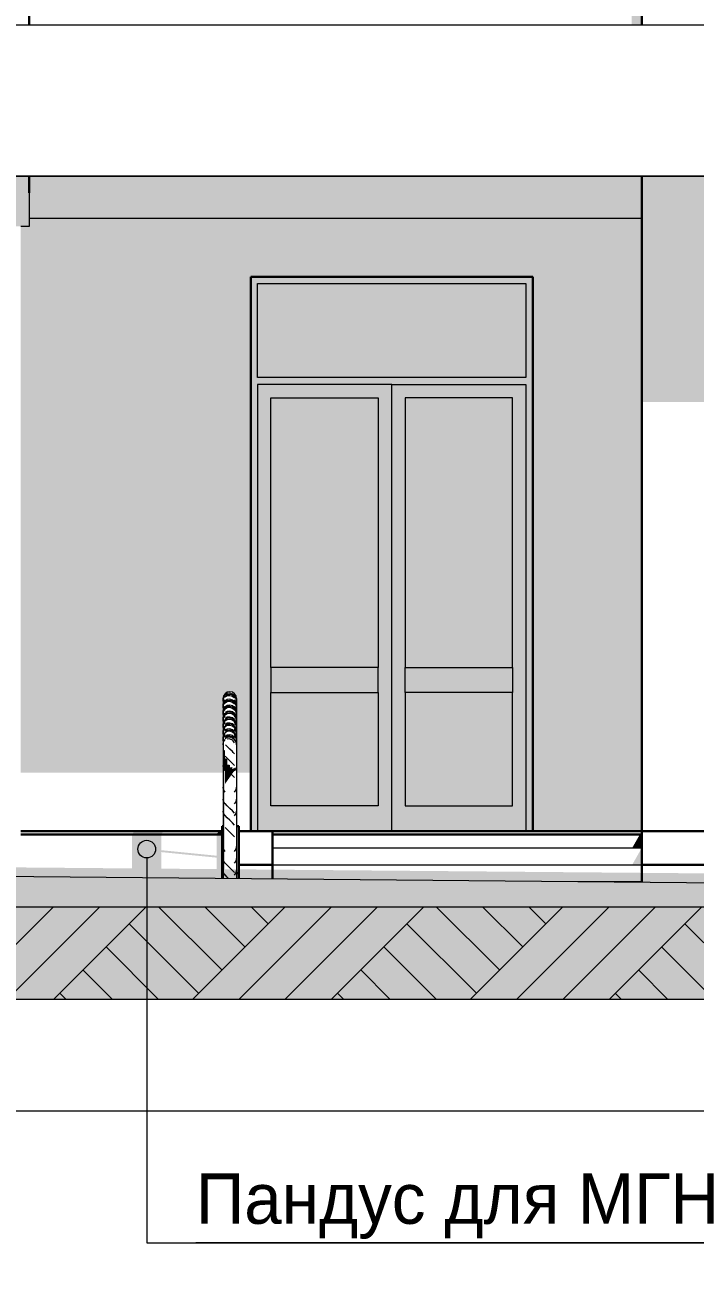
# Model space of a CAD drawing. Extents: x -73780 to 132552, y -11647 to 36957.
# Drawn here: x -61878 to -57885, y -2619 to 4800 of the extents above; entities that cross this region are included whole.
import ezdxf
from ezdxf.enums import TextEntityAlignment as Align

# ---------------------------------------------------------------- set-up
doc = ezdxf.new("R2010")
doc.units = 0
doc.header["$MEASUREMENT"] = 0
for name, color, linetype, lineweight in [('0_Ном_пера__1', 7, 'Continuous', 13), ('0_Ном_пера__120', 7, 'Continuous', 13), ('0_Ном_пера__41', 7, 'Continuous', 30), ('0_Ном_пера__7', 7, 'Continuous', 5), ('Двери ArchiCAD_Ном_пера__1', 7, 'Continuous', 13), ('Двери ArchiCAD_Ном_пера__41', 7, 'Continuous', 30), ('Двери ArchiCAD_Ном_пера__7', 7, 'Continuous', 5), ('Интерьер- Перегородка_Ном_пера__21', 7, 'Continuous', 20), ('Интерьер- Перегородка_Ном_пера__41', 7, 'Continuous', 30), ('Интерьер- Перегородка_Ном_пера__7', 7, 'Continuous', 5), ('Лестницы внутренние_Ном_пера__1', 7, 'Continuous', 13), ('Лестницы внутренние_Ном_пера__7', 7, 'Continuous', 5), ('Перекрытия_Ном_пера__1', 7, 'Continuous', 13), ('Перекрытия_Ном_пера__21', 7, 'Continuous', 20), ('Перекрытия_Ном_пера__7', 7, 'Continuous', 5), ('Стены несущие_Ном_пера__41', 7, 'Continuous', 30), ('Стены несущие_Ном_пера__7', 7, 'Continuous', 5)]:
    doc.layers.add(name, color=color, linetype=linetype, lineweight=lineweight)
doc.layers.add('0_Ном_пера__98', color=7, linetype='Continuous', lineweight=13, true_color=0x001f3e)
doc.layers.add('Двери ArchiCAD_Ном_пера__3', color=7, linetype='Continuous', lineweight=18, true_color=0xdd5800)
for name, color, linetype in [('Двери ArchiCAD', 7, 'Continuous'), ('Интерьер- Перегородка', 7, 'Continuous'), ('Лестницы внутренние', 7, 'Continuous'), ('Перекрытия', 7, 'Continuous'), ('Стены несущие', 7, 'Continuous')]:
    doc.layers.add(name, color=color, linetype=linetype)
doc.styles.add('СГЕНЕРИР_СТИЛЬ_2', font='')
doc.styles.add('СГЕНЕРИР_СТИЛЬ_3', font='GOTHIC.TTF')
doc.styles.get('СГЕНЕРИР_СТИЛЬ_2').set_extended_font_data('Arial Unicode MS Кириллический')
doc.dimstyles.new('СГЕНЕРИР_СТИЛЬ__3', dxfattribs={"dimtxt": 300, "dimasz": 285, "dimexe": 0.18, "dimexo": 0, "dimgap": 0.09, "dimtad": 3, "dimtih": 1, "dimtoh": 1, "dimdec": 0, "dimzin": 0, "dimdsep": 46, "dimtxsty": 'СГЕНЕРИР_СТИЛЬ_2', "dimblk": 'ARROWHEAD_6', "dimblk1": 'ARROWHEAD_6', "dimblk2": 'ARROWHEAD_6', "dimcen": 0.09, "dimclrd": 256, "dimclre": 256, "dimclrt": 256, "dimadec": 0, "dimazin": 0, "dimtfac": 1, "dimtdec": 4, "dimtmove": 0, "dimatfit": 3, "dimfxl": 0, "dimtolj": 1, "dimtzin": 0, "dimarcsym": 0})

# ---------------------------------------------------------------- blocks, each defined once
blk = doc.blocks.new('Элемент разреза_264', base_point=(-87179.4, 0))
at = {"layer": 'Двери ArchiCAD_Ном_пера__7', "linetype": 'Continuous'}
for points in [[(-58852.7, 3300), (-60532.7, 3300), (-60532.7, 3260), (-60492.7, 3260), (-58892.7, 3260), (-58852.7, 3260)], [(-60532.7, 3260), (-60532.7, 0), (-60492.7, 0), (-60492.7, 2660), (-60492.7, 2700), (-60492.7, 3260)], [(-60492.7, 2700), (-58892.7, 2700), (-58892.7, 3260), (-60492.7, 3260)], [(-58852.7, 0), (-58852.7, 3260), (-58892.7, 3260), (-58892.7, 2700), (-58892.7, 2660), (-58892.7, 0)], [(-60492.7, 2700), (-60492.7, 2660), (-58892.7, 2660), (-58892.7, 2700)], [(-60492.7, 2660), (-60492.7, 2580), (-60412.7, 2580), (-59772.7, 2580), (-59692.7, 2580), (-59692.7, 2660)], [(-58892.7, 2660), (-59692.7, 2660), (-59692.7, 2580), (-59612.7, 2580), (-58972.7, 2580), (-58892.7, 2580)], [(-60412.7, 150), (-60412.7, 2580), (-60492.7, 2580), (-60492.7, 150)], [(-59772.7, 975), (-59772.7, 2580), (-60412.7, 2580), (-60412.7, 975)], [(-59692.7, 150), (-59692.7, 2580), (-59772.7, 2580), (-59772.7, 150)], [(-59692.7, 150), (-59612.7, 150), (-59612.7, 2580), (-59692.7, 2580)], [(-59612.7, 975), (-58972.7, 975), (-58972.7, 2580), (-59612.7, 2580)], [(-58972.7, 150), (-58892.7, 150), (-58892.7, 2580), (-58972.7, 2580)], [(-59772.7, 825), (-59772.7, 975), (-60412.7, 975), (-60412.7, 825)], [(-59612.7, 825), (-58972.7, 825), (-58972.7, 975), (-59612.7, 975)], [(-59772.7, 150), (-59772.7, 825), (-60412.7, 825), (-60412.7, 150)], [(-59612.7, 150), (-58972.7, 150), (-58972.7, 825), (-59612.7, 825)], [(-59692.7, 0), (-59692.7, 150), (-59772.7, 150), (-60412.7, 150), (-60492.7, 150), (-60492.7, 0)], [(-59692.7, 0), (-58892.7, 0), (-58892.7, 150), (-58972.7, 150), (-59612.7, 150), (-59692.7, 150)]]:
    blk.add_hatch(color=256, dxfattribs=at).paths.add_polyline_path(points, flags=0)
at = {"layer": 'Двери ArchiCAD_Ном_пера__1', "linetype": 'Continuous'}
for p, q in [((-60492.7, 2700), (-60492.7, 3260)), ((-60492.7, 3260), (-58892.7, 3260)), ((-58892.7, 3260), (-58892.7, 2700)), ((-58892.7, 2700), (-60492.7, 2700))]:
    blk.add_line(p, q, dxfattribs=at)
at = {"layer": 'Двери ArchiCAD_Ном_пера__3', "linetype": 'Continuous'}
for p, q in [((-60492.7, 2660), (-60492.7, 2580)), ((-59692.7, 2660), (-60492.7, 2660)), ((-59692.7, 2580), (-59692.7, 2660)), ((-59692.7, 2660), (-58892.7, 2660)), ((-58892.7, 2660), (-58892.7, 2580)), ((-60492.7, 2580), (-60492.7, 150)), ((-60412.7, 2580), (-59772.7, 2580)), ((-60412.7, 975), (-60412.7, 2580)), ((-59772.7, 2580), (-59772.7, 975)), ((-59692.7, 150), (-59692.7, 2580)), ((-58972.7, 2580), (-59612.7, 2580)), ((-59612.7, 2580), (-59612.7, 975)), ((-58972.7, 975), (-58972.7, 2580)), ((-58892.7, 2580), (-58892.7, 150)), ((-59772.7, 975), (-60412.7, 975)), ((-60412.7, 975), (-60412.7, 825)), ((-59772.7, 825), (-59772.7, 975)), ((-59612.7, 825), (-59612.7, 975)), ((-59612.7, 975), (-58972.7, 975)), ((-58972.7, 975), (-58972.7, 825)), ((-60412.7, 825), (-59772.7, 825)), ((-60412.7, 150), (-60412.7, 825)), ((-59772.7, 825), (-59772.7, 150)), ((-58972.7, 825), (-59612.7, 825)), ((-59612.7, 825), (-59612.7, 150)), ((-58972.7, 150), (-58972.7, 825)), ((-60492.7, 150), (-60492.7, 0)), ((-59772.7, 150), (-60412.7, 150)), ((-59692.7, 0), (-59692.7, 150)), ((-59612.7, 150), (-58972.7, 150)), ((-58892.7, 150), (-58892.7, 0))]:
    blk.add_line(p, q, dxfattribs=at)
at = {"layer": 'Двери ArchiCAD_Ном_пера__41', "linetype": 'Continuous'}
for p, q in [((-60532.7, 0), (-60532.7, 3300)), ((-60532.7, 3300), (-58852.7, 3300)), ((-58852.7, 3300), (-58852.7, 0))]:
    blk.add_line(p, q, dxfattribs=at)
blk = doc.blocks.new('Элемент разреза_285', base_point=(-87179.4, 0))
at = {"layer": 'Лестницы внутренние_Ном_пера__7', "linetype": 'Continuous'}
blk.add_hatch(color=256, dxfattribs=at).paths.add_polyline_path([(-58259.8, -200), (-58202.7, -200), (-58202.7, -100.2)], flags=0)
at = {"layer": 'Лестницы внутренние_Ном_пера__1', "linetype": 'Continuous'}
for p, q in [((-60402.7, -100), (-58202.7, -100)), ((-60402.7, -200), (-58202.7, -200)), ((-58202.7, -200.3), (-58202.7, -200)), ((-58582.7, -300), (-58202.7, -300))]:
    blk.add_line(p, q, dxfattribs=at)
blk = doc.blocks.new('Элемент разреза_34', base_point=(-87179.4, 0))
at = {"layer": 'Перекрытия_Ном_пера__7', "linetype": 'Continuous'}
blk.add_hatch(color=256, dxfattribs=at).paths.add_polyline_path([(-61852.7, 3800), (-68492.7, 3800), (-68492.7, 3600), (-61852.7, 3600)], flags=0)
at = {"layer": 'Перекрытия_Ном_пера__1', "linetype": 'Continuous'}
for p, q in [((-68492.7, 3800), (-68492.7, 3600)), ((-61852.7, 3800), (-61852.7, 3600)), ((-61852.7, 3600), (-61902.7, 3600))]:
    blk.add_line(p, q, dxfattribs=at)
blk = doc.blocks.new('Элемент разреза_38', base_point=(-87179.4, 0))
at = {"layer": 'Перекрытия_Ном_пера__7', "linetype": 'Continuous'}
blk.add_hatch(color=256, dxfattribs=at).paths.add_polyline_path([(-58259.9, -100), (-58202.7, -100), (-58202.7, -20), (-58214.2, -20)], flags=0)
blk = doc.blocks.new('Элемент разреза_40', base_point=(-87179.4, 0))
at = {"layer": 'Перекрытия_Ном_пера__7', "linetype": 'Continuous'}
blk.add_hatch(color=256, dxfattribs=at).paths.add_polyline_path([(-61852.7, 3650), (-58202.7, 3650), (-58202.7, 3800), (-61852.7, 3800)], flags=0)
at = {"layer": 'Перекрытия_Ном_пера__21', "linetype": 'Continuous'}
blk.add_line((-61852.7, 3650), (-58202.7, 3650), dxfattribs=at)
blk = doc.blocks.new('Элемент разреза_83', base_point=(-87179.4, 0))
at = {"layer": 'Интерьер- Перегородка_Ном_пера__7', "linetype": 'Continuous'}
blk.add_hatch(color=256, dxfattribs=at).paths.add_polyline_path([(-57692.7, 3900), (-58202.7, 3900), (-58202.7, 2555.1), (-57692.7, 2555.1)], flags=0)
at = {"layer": 'Интерьер- Перегородка_Ном_пера__41', "linetype": 'Continuous'}
for p, q in [((-58202.7, 0), (-58202.7, 3900)), ((-57692.7, 0), (-57692.7, 3900))]:
    blk.add_line(p, q, dxfattribs=at)
blk = doc.blocks.new('Элемент разреза_95', base_point=(-87179.4, 0))
at = {"layer": '0_Ном_пера__41', "linetype": 'Continuous'}
for p, q in [((-58202.7, 4800), (-58202.7, 6900)), ((-57692.7, 4800), (-57692.7, 6900))]:
    blk.add_line(p, q, dxfattribs=at)
blk = doc.blocks.new('Элемент разреза_99', base_point=(-87179.4, 0))
at = {"layer": '0_Ном_пера__7', "linetype": 'Continuous'}
for points in [[(-58262.7, 4800), (-58202.7, 4800), (-58202.7, 5000), (-58262.7, 5000)], [(-61852.7, 3900), (-61852.7, 3800), (-58202.7, 3800), (-58202.7, 3900)]]:
    blk.add_hatch(color=256, dxfattribs=at).paths.add_polyline_path(points, flags=0)
at = {"layer": '0_Ном_пера__41', "linetype": 'Continuous'}
for p in [(-58202.7, 5000), (-61852.7, 4800)]:
    blk.add_line(p, (-61852.7, 5000), dxfattribs=at)
blk = doc.blocks.new('Элемент разреза_127', base_point=(-87179.4, 0))
at = {"layer": 'Интерьер- Перегородка_Ном_пера__7', "linetype": 'Continuous'}
for points in [[(-68492.7, 3900), (-68502.7, 3900), (-68502.7, 3620), (-68492.7, 3610)], [(-61902.7, 348.9), (-61457.8, 348.9), (-61457.8, 3650), (-61852.7, 3650), (-61852.7, 3600), (-61902.7, 3600)], [(-68492.7, 3590), (-68502.7, 3580), (-68502.7, 3020), (-68492.7, 3010)], [(-68492.7, 2990), (-68502.7, 2980), (-68502.7, 2420), (-68492.7, 2410)], [(-68492.7, 2390), (-68502.7, 2380), (-68502.7, 1820), (-68492.7, 1810)], [(-68502.7, 1220), (-68492.7, 1210), (-68492.7, 1790), (-68502.7, 1780)], [(-68492.7, 1190), (-68502.7, 1180), (-68502.7, 620), (-68492.7, 610)], [(-68502.7, 20), (-68492.7, 10), (-68492.7, 590), (-68502.7, 580)]]:
    blk.add_hatch(color=256, dxfattribs=at).paths.add_polyline_path(points, flags=0)
at = {"layer": 'Интерьер- Перегородка_Ном_пера__41', "linetype": 'Continuous'}
for p, q in [((-68502.7, 3620), (-68502.7, 3900)), ((-68502.7, 3620), (-68492.7, 3610)), ((-68492.7, 3590), (-68502.7, 3580)), ((-68502.7, 3020), (-68502.7, 3580)), ((-68502.7, 3020), (-68492.7, 3010)), ((-68492.7, 2990), (-68502.7, 2980)), ((-68502.7, 2420), (-68502.7, 2980)), ((-68502.7, 2420), (-68492.7, 2410)), ((-68492.7, 2390), (-68502.7, 2380)), ((-68502.7, 1820), (-68502.7, 2380)), ((-68502.7, 1820), (-68492.7, 1810)), ((-68492.7, 1790), (-68502.7, 1780)), ((-68502.7, 1220), (-68502.7, 1780)), ((-68502.7, 1220), (-68492.7, 1210)), ((-68492.7, 1190), (-68502.7, 1180)), ((-68502.7, 620), (-68502.7, 1180)), ((-68502.7, 620), (-68492.7, 610)), ((-68492.7, 590), (-68502.7, 580)), ((-68502.7, 20), (-68502.7, 580)), ((-68502.7, 20), (-68492.7, 10))]:
    blk.add_line(p, q, dxfattribs=at)
blk = doc.blocks.new('Элемент разреза_128', base_point=(-87179.4, 0))
at = {"layer": 'Интерьер- Перегородка_Ном_пера__7', "linetype": 'Continuous'}
for points in [[(-61457.8, 348.9), (-60696.7, 348.9), (-60696.7, 790), (-60693.7, 805.3), (-60685, 818.3), (-60672, 827), (-60656.7, 830), (-60641.4, 827), (-60628.4, 818.3), (-60619.8, 805.3), (-60616.7, 790), (-60616.7, 348.9), (-60532.7, 348.9), (-60532.7, 3300), (-58852.7, 3300), (-58852.7, 0), (-58202.7, 0), (-58202.7, 3650), (-61457.8, 3650)], [(-57692.7, 3650), (-57692.7, 348.9), (-57562.7, 348.9), (-57562.7, 3650)], [(-57562.7, 348.9), (-57042.7, 348.9), (-57042.7, 3300), (-55362.7, 3300), (-55362.7, 0), (-55282.6, 0), (-55282.6, 790), (-55279.6, 805.3), (-55270.9, 818.3), (-55257.9, 827), (-55242.6, 830), (-55227.3, 827), (-55214.3, 818.3), (-55205.6, 805.3), (-55202.6, 790), (-55202.6, 0), (-54437.7, 0), (-54437.7, 3650), (-57562.7, 3650)]]:
    blk.add_hatch(color=256, dxfattribs=at).paths.add_polyline_path(points, flags=0)
at = {"layer": 'Интерьер- Перегородка_Ном_пера__41', "linetype": 'Continuous'}
for p, q in [((-57692.7, 0), (-57042.7, 0)), ((-55192.6, 0), (-54437.7, 0))]:
    blk.add_line(p, q, dxfattribs=at)
blk = doc.blocks.new('Элемент разреза_184', base_point=(-87179.4, 0))
at = {"layer": 'Стены несущие_Ном_пера__7', "linetype": 'Continuous'}
for points in [[(-61225.6, 0), (-61238.8, -20), (-61065.3, -20), (-61052.1, 0)], [(-60722.7, 0), (-60735.9, -20), (-60702.9, -20), (-60702.9, 0)], [(-58214.2, -20), (-58202.7, -20), (-58202.7, 0)]]:
    blk.add_hatch(color=256, dxfattribs=at).paths.add_polyline_path(points, flags=0)
at = {"layer": 'Стены несущие_Ном_пера__41', "linetype": 'Continuous'}
for p, q in [((-61902.7, 0), (-60702.9, 0)), ((-60402.7, 0), (-58202.7, 0)), ((-60402.7, -20), (-58202.7, -20))]:
    blk.add_line(p, q, dxfattribs=at)
blk = doc.blocks.new('Элемент разреза_188', base_point=(-87179.4, 0))
at = {"layer": '0_Ном_пера__7', "linetype": 'Continuous'}
blk.add_hatch(color=256, dxfattribs=at).paths.add_polyline_path([(-68492.7, 3800), (-61852.7, 3800), (-61852.7, 3900), (-68492.7, 3900)], flags=0)
at = {"layer": '0_Ном_пера__41', "linetype": 'Continuous'}
for p, q in [((-68492.7, 3900), (-68492.7, 3800)), ((-61852.7, 3800), (-61852.7, 3900))]:
    blk.add_line(p, q, dxfattribs=at)
blk = doc.blocks.new('Элемент разреза_393', base_point=(-87179.4, 0))
at = {"layer": 'Интерьер- Перегородка_Ном_пера__21', "linetype": 'Continuous'}
for p, q in [((-68492.7, 4800), (-43382.7, 4800)), ((-43382.7, 3900), (-68492.7, 3900))]:
    blk.add_line(p, q, dxfattribs=at)
blk = doc.blocks.new('Элемент разреза_202', base_point=(-87179.4, 0))
at = {"layer": '0_Ном_пера__1', "linetype": 'Continuous'}
blk.add_line((-64122.7, -250), (-53042.7, -350), dxfattribs=at)
blk = doc.blocks.new('Элемент разреза_203', base_point=(-87179.4, 0))
at = {"layer": '0_Ном_пера__7', "linetype": 'Continuous'}
for points in [[(-57692.7, -100), (-57692.8, -100.1), (-57692.7, -100.2)], [(-57692.7, -200.3), (-57692.7, -200), (-57692.9, -200.2)]]:
    blk.add_hatch(color=256, dxfattribs=at).paths.add_polyline_path(points, flags=0)
at = {"layer": '0_Ном_пера__41', "linetype": 'Continuous'}
for p, q in [((-58202.7, 0), (-58202.7, -200.3)), ((-58202.7, 0), (-57692.7, 0)), ((-57692.7, -100), (-57692.7, 0)), ((-57692.7, -200), (-57692.7, -100.1)), ((-58202.7, -200.3), (-57692.7, -200.3)), ((-58202.7, -200.3), (-58202.7, -303.4)), ((-57692.7, -200.3), (-57692.7, -308))]:
    blk.add_line(p, q, dxfattribs=at)
blk = doc.blocks.new('Элемент разреза_204', base_point=(-87179.4, 0))
at = {"layer": '0_Ном_пера__41', "linetype": 'Continuous'}
for p, q in [((-60402.7, 0), (-60602.9, 0)), ((-60402.7, 0), (-60402.7, -200)), ((-60602.9, -200), (-60402.7, -200)), ((-60402.7, -200), (-60402.7, -283.6))]:
    blk.add_line(p, q, dxfattribs=at)
blk = doc.blocks.new('Элемент разреза_397', base_point=(-87179.4, 0))
at = {"layer": '0_Ном_пера__7', "linetype": 'Continuous'}
for points in [[(-60702.9, 30), (-60702.5, 28.9), (-60696.7, 28.3), (-60696.7, 30)], [(-60702.9, 30), (-60702.9, 29), (-60702.5, 28.9)], [(-60702.9, -111), (-60696.7, -111.7), (-60696.7, -110), (-60696.7, -100.3), (-60702.9, -99.7)], [(-60702.9, -239.7), (-60702.9, -250), (-60696.7, -250), (-60696.7, -240.3)], [(-60702.9, -250), (-60702.9, -280.9), (-60696.7, -280.9), (-60696.7, -250)]]:
    blk.add_hatch(color=256, dxfattribs=at).paths.add_polyline_path(points, flags=0)
at = {"layer": '0_Ном_пера__41', "linetype": 'Continuous'}
for p, q in [((-60702.9, 30), (-60702.9, -250)), ((-60702.9, 30), (-60696.7, 30)), ((-60616.7, 30), (-60602.9, 30)), ((-60602.9, -250), (-60602.9, 30)), ((-60702.9, -250), (-60696.7, -250)), ((-60702.9, -250), (-60702.9, -280.9)), ((-60616.7, -250), (-60602.9, -250)), ((-60602.9, -250), (-60602.9, -281.8))]:
    blk.add_line(p, q, dxfattribs=at)
blk = doc.blocks.new('Элемент разреза_398', base_point=(-87179.4, 0))
at = {"layer": '0_Ном_пера__7', "linetype": 'Continuous'}
for points in [[(-61255.3, -270.3), (-61253.4, -271.9), (-61249.7, -273.6), (-61244.2, -275.3), (-61241.1, -276), (-61080.4, -277.5), (-61071.1, -264.2), (-60924.7, -278.9), (-60800.3, -280), (-61065.3, -253.5), (-61065.3, -124.8), (-60735.9, -157.7), (-60735.9, -280.6), (-60702.9, -280.9), (-60702.9, -20), (-60735.9, -27.7), (-60735.9, -146.4), (-61065.3, -113.5), (-61065.3, -104.6), (-61238.8, -145.1), (-61238.8, -244.9), (-61255.2, -268.1), (-61255.3, -268.9)], [(-61238.8, -20), (-61238.8, -145.1), (-61065.3, -104.6), (-61065.3, -20)], [(-60735.9, -27.7), (-60702.9, -20), (-60735.9, -20)]]:
    blk.add_hatch(color=256, dxfattribs=at).paths.add_polyline_path(points, flags=0)
at = {"layer": '0_Ном_пера__41', "linetype": 'Continuous'}
blk.add_line((-60702.9, -20), (-61902.7, -20), dxfattribs=at)
blk = doc.blocks.new('Элемент разреза_407', base_point=(-87179.4, 0))
at = {"layer": '0_Ном_пера__7', "linetype": 'Continuous'}
for points in [[(-60693.7, 805.3), (-60696.7, 790), (-60696.7, 510), (-60693.7, 525.3)], [(-60693.7, 525.3), (-60696.7, 510), (-60696.7, 508.8), (-60693.7, 523.9)], [(-60693.7, 523.9), (-60696.7, 508.8), (-60696.7, 505.4), (-60693.7, 519.6)], [(-60693.7, 519.6), (-60696.7, 505.4), (-60696.7, 499.9), (-60693.7, 512.7)], [(-60693.7, 525.3), (-60685, 538.3), (-60693.7, 526)], [(-60693.7, 512.7), (-60696.7, 499.9), (-60696.7, 492.4), (-60693.7, 503.3)], [(-60693.7, 503.3), (-60696.7, 492.4), (-60696.7, 483.3), (-60693.7, 491.9)], [(-60693.7, 491.9), (-60696.7, 483.3), (-60696.7, 473), (-60693.7, 478.8)], [(-60693.7, 478.8), (-60696.7, 473), (-60696.7, 461.7), (-60693.7, 464.7)], [(-60693.7, 464.7), (-60696.7, 461.7), (-60696.7, 450), (-60693.7, 450)], [(-60693.7, 450), (-60696.7, 450), (-60696.7, 438.3), (-60693.7, 435.3)], [(-60685, 483.8), (-60693.7, 478.8), (-60693.7, 464.7), (-60685, 467.3)], [(-60685, 467.3), (-60693.7, 464.7), (-60693.7, 450), (-60685, 450)], [(-60685, 450), (-60693.7, 450), (-60693.7, 435.3), (-60685, 432.7)], [(-60693.7, 435.3), (-60696.7, 438.3), (-60696.7, 427), (-60693.7, 421.2)], [(-60693.7, 421.2), (-60696.7, 427), (-60696.7, 416.7), (-60693.7, 408.1)], [(-60693.7, 408.1), (-60696.7, 416.7), (-60696.7, 407.6), (-60693.7, 396.7)], [(-60693.7, 396.7), (-60696.7, 407.6), (-60696.7, 400.1), (-60693.7, 387.3)], [(-60693.7, 387.3), (-60696.7, 400.1), (-60696.7, 394.6), (-60693.7, 380.4)], [(-60693.7, 380.4), (-60696.7, 394.6), (-60696.7, 391.2), (-60693.7, 376.1)], [(-60693.7, 376.1), (-60696.7, 391.2), (-60696.7, 390), (-60693.7, 374.7)], [(-60696.7, 390), (-60696.7, -280.9), (-60693.7, -280.9), (-60693.7, 374.7)], [(-60685, 432.7), (-60693.7, 435.3), (-60693.7, 421.2), (-60685, 416.2)], [(-60685, 416.2), (-60693.7, 421.2), (-60693.7, 408.1), (-60685, 400.9)], [(-60685, 400.9), (-60693.7, 408.1), (-60693.7, 396.7), (-60685, 387.5)], [(-60685, 387.5), (-60693.7, 396.7), (-60693.7, 387.3), (-60685, 376.5)], [(-60685, 376.5), (-60693.7, 387.3), (-60693.7, 380.4), (-60685, 368.3)], [(-60685, 368.3), (-60693.7, 380.4), (-60693.7, 376.1), (-60685, 363.3)], [(-60685, 363.3), (-60693.7, 376.1), (-60693.7, 374.7), (-60685, 361.7)], [(-60693.7, -280.9), (-60685, -281), (-60685, 361.7), (-60693.7, 374.7)], [(-60672, 431.1), (-60685, 432.7), (-60685, 416.2), (-60672, 412.8)], [(-60672, 412.8), (-60685, 416.2), (-60685, 400.9), (-60672, 396)], [(-60672, 396), (-60685, 400.9), (-60685, 387.5), (-60672, 381.3)], [(-60672, 381.3), (-60685, 387.5), (-60685, 376.5), (-60672, 369.2)], [(-60672, 369.2), (-60685, 376.5), (-60685, 368.3), (-60672, 360.3)], [(-60656.7, 394.3), (-60672, 396), (-60672, 381.3), (-60656.7, 379.2)], [(-60656.7, 379.2), (-60672, 381.3), (-60672, 369.2), (-60656.7, 366.7)], [(-60641.4, 381.3), (-60656.7, 379.2), (-60656.7, 366.7), (-60641.4, 369.2)], [(-60628.4, 376.5), (-60641.4, 369.2), (-60641.4, 360.3), (-60628.4, 368.3)], [(-60672, 360.3), (-60685, 368.3), (-60685, 363.3), (-60672, 354.7)], [(-60672, 354.7), (-60685, 363.3), (-60685, 361.7), (-60672, 353)], [(-60685, 281.7), (-60672, 300.1), (-60672, 353), (-60685, 361.7)], [(-60656.7, 366.7), (-60672, 369.2), (-60672, 360.3), (-60656.7, 357.4)], [(-60656.7, 357.4), (-60672, 360.3), (-60672, 354.7), (-60656.7, 351.7)], [(-60656.7, 351.7), (-60672, 354.7), (-60672, 353), (-60656.7, 350)], [(-60672, 300.1), (-60656.7, 321.7), (-60656.7, 350), (-60672, 353)], [(-60641.4, 369.2), (-60656.7, 366.7), (-60656.7, 357.4), (-60641.4, 360.3)], [(-60641.4, 360.3), (-60656.7, 357.4), (-60656.7, 351.7), (-60641.4, 354.7)], [(-60641.4, 354.7), (-60656.7, 351.7), (-60656.7, 350), (-60641.4, 353)], [(-60656.7, 321.7), (-60641.4, 343.4), (-60641.4, 353), (-60656.7, 350)], [(-60628.4, 368.3), (-60641.4, 360.3), (-60641.4, 354.7), (-60628.4, 363.3)], [(-60628.4, 363.3), (-60641.4, 354.7), (-60641.4, 353), (-60628.4, 361.7)], [(-60628.4, 361.7), (-60641.4, 353), (-60641.4, 343.4)]]:
    blk.add_hatch(color=256, dxfattribs=at).paths.add_polyline_path(points, flags=0)
at = {"layer": '0_Ном_пера__1', "linetype": 'Continuous'}
for p, q in [((-60672, 819), (-60685, 811.5)), ((-60656.7, 820.5), (-60672, 819)), ((-60641.4, 815.9), (-60656.7, 820.5)), ((-60696.7, 781.2), (-60693.7, 798.3)), ((-60696.7, 789.1), (-60695.2, 797.8)), ((-60696.7, 773.4), (-60693.7, 790.5)), ((-60696.7, 749.8), (-60693.7, 766.9)), ((-60696.7, 741.9), (-60693.7, 759)), ((-60696.7, 734.1), (-60693.7, 751.2)), ((-60693.7, 798.3), (-60685, 812.8)), ((-60693.7, 790.5), (-60685, 805)), ((-60693.7, 766.9), (-60685, 781.4)), ((-60693.7, 759), (-60685, 773.5)), ((-60693.7, 751.2), (-60685, 765.7)), ((-60693.7, 727.6), (-60685, 742.1)), ((-60672, 811.9), (-60685, 804.5)), ((-60672, 804.8), (-60685, 797.4)), ((-60672, 783.6), (-60685, 776.2)), ((-60672, 776.5), (-60685, 769.1)), ((-60672, 769.5), (-60685, 762)), ((-60672, 748.2), (-60685, 740.8)), ((-60656.7, 813.4), (-60672, 811.9)), ((-60656.7, 806.3), (-60672, 804.8)), ((-60656.7, 785.1), (-60672, 783.6)), ((-60656.7, 778.1), (-60672, 776.5)), ((-60656.7, 771), (-60672, 769.5)), ((-60656.7, 749.8), (-60672, 748.2)), ((-60656.7, 742.7), (-60672, 741.2)), ((-60641.4, 808.8), (-60656.7, 813.4)), ((-60641.4, 801.7), (-60656.7, 806.3)), ((-60641.4, 780.5), (-60656.7, 785.1)), ((-60641.4, 773.5), (-60656.7, 778.1)), ((-60641.4, 766.4), (-60656.7, 771)), ((-60641.4, 745.2), (-60656.7, 749.8)), ((-60641.4, 738.1), (-60656.7, 742.7)), ((-60628.4, 805.9), (-60641.4, 815.9)), ((-60628.4, 798.8), (-60641.4, 808.8)), ((-60628.4, 791.7), (-60641.4, 801.7)), ((-60628.4, 770.5), (-60641.4, 780.5)), ((-60628.4, 763.5), (-60641.4, 773.5)), ((-60628.4, 756.4), (-60641.4, 766.4)), ((-60628.4, 735.2), (-60641.4, 745.2)), ((-60619.8, 798.3), (-60628.4, 812.8)), ((-60619.8, 790.5), (-60628.4, 805)), ((-60619.8, 766.9), (-60628.4, 781.4)), ((-60619.8, 759), (-60628.4, 773.5)), ((-60619.8, 751.2), (-60628.4, 765.7)), ((-60619.8, 727.6), (-60628.4, 742.1)), ((-60616.7, 781.2), (-60619.8, 798.3)), ((-60616.7, 773.4), (-60619.8, 790.5)), ((-60616.7, 749.8), (-60619.8, 766.9)), ((-60616.7, 741.9), (-60619.8, 759)), ((-60616.7, 734.1), (-60619.8, 751.2)), ((-60616.7, 789.1), (-60618.3, 797.8)), ((-60696.7, 710.5), (-60693.7, 727.6)), ((-60696.7, 702.7), (-60693.7, 719.8)), ((-60696.7, 694.8), (-60693.7, 711.9)), ((-60696.7, 671.2), (-60693.7, 688.3)), ((-60696.7, 663.4), (-60693.7, 680.5)), ((-60696.7, 655.5), (-60693.7, 672.6)), ((-60693.7, 719.8), (-60685, 734.2)), ((-60693.7, 711.9), (-60685, 726.4)), ((-60693.7, 688.3), (-60685, 702.8)), ((-60693.7, 680.5), (-60685, 695)), ((-60693.7, 672.6), (-60685, 687.1)), ((-60672, 741.2), (-60685, 733.8)), ((-60672, 734.1), (-60685, 726.7)), ((-60672, 712.9), (-60685, 705.5)), ((-60672, 705.8), (-60685, 698.4)), ((-60672, 698.7), (-60685, 691.3)), ((-60672, 677.5), (-60685, 670.1)), ((-60672, 670.5), (-60685, 663)), ((-60656.7, 735.6), (-60672, 734.1)), ((-60656.7, 714.4), (-60672, 712.9)), ((-60656.7, 707.3), (-60672, 705.8)), ((-60656.7, 700.3), (-60672, 698.7)), ((-60656.7, 679.1), (-60672, 677.5)), ((-60656.7, 672), (-60672, 670.5)), ((-60641.4, 731), (-60656.7, 735.6)), ((-60641.4, 709.8), (-60656.7, 714.4)), ((-60641.4, 702.7), (-60656.7, 707.3)), ((-60641.4, 695.7), (-60656.7, 700.3)), ((-60641.4, 674.5), (-60656.7, 679.1)), ((-60641.4, 667.4), (-60656.7, 672)), ((-60628.4, 728.1), (-60641.4, 738.1)), ((-60628.4, 721), (-60641.4, 731)), ((-60628.4, 699.8), (-60641.4, 709.8)), ((-60628.4, 692.7), (-60641.4, 702.7)), ((-60628.4, 685.7), (-60641.4, 695.7)), ((-60628.4, 664.5), (-60641.4, 674.5)), ((-60619.8, 719.8), (-60628.4, 734.2)), ((-60619.8, 711.9), (-60628.4, 726.4)), ((-60619.8, 688.3), (-60628.4, 702.8)), ((-60619.8, 680.5), (-60628.4, 695)), ((-60619.8, 672.6), (-60628.4, 687.1)), ((-60616.7, 710.5), (-60619.8, 727.6)), ((-60616.7, 702.7), (-60619.8, 719.8)), ((-60616.7, 694.8), (-60619.8, 711.9)), ((-60616.7, 671.2), (-60619.8, 688.3)), ((-60616.7, 663.4), (-60619.8, 680.5)), ((-60616.7, 655.5), (-60619.8, 672.6)), ((-60696.7, 632), (-60693.7, 649)), ((-60696.7, 624.1), (-60693.7, 641.2)), ((-60696.7, 616.2), (-60693.7, 633.3)), ((-60696.7, 592.7), (-60693.7, 609.8)), ((-60696.7, 584.8), (-60693.7, 601.9)), ((-60696.7, 577), (-60693.7, 594)), ((-60693.7, 649), (-60685, 663.5)), ((-60693.7, 641.2), (-60685, 655.7)), ((-60693.7, 633.3), (-60685, 647.8)), ((-60693.7, 609.8), (-60685, 624.2)), ((-60693.7, 601.9), (-60685, 616.4)), ((-60693.7, 594), (-60685, 608.5)), ((-60672, 663.4), (-60685, 656)), ((-60672, 642.2), (-60685, 634.8)), ((-60672, 635.1), (-60685, 627.7)), ((-60672, 628), (-60685, 620.6)), ((-60672, 606.8), (-60685, 599.4)), ((-60672, 599.7), (-60685, 592.3)), ((-60656.7, 664.9), (-60672, 663.4)), ((-60656.7, 643.7), (-60672, 642.2)), ((-60656.7, 636.6), (-60672, 635.1)), ((-60656.7, 629.6), (-60672, 628)), ((-60656.7, 608.3), (-60672, 606.8)), ((-60656.7, 601.3), (-60672, 599.7)), ((-60656.7, 594.2), (-60672, 592.7)), ((-60641.4, 660.3), (-60656.7, 664.9)), ((-60641.4, 639.1), (-60656.7, 643.7)), ((-60641.4, 632), (-60656.7, 636.6)), ((-60641.4, 625), (-60656.7, 629.6)), ((-60641.4, 603.8), (-60656.7, 608.3)), ((-60641.4, 596.7), (-60656.7, 601.3)), ((-60641.4, 589.6), (-60656.7, 594.2)), ((-60628.4, 657.4), (-60641.4, 667.4)), ((-60628.4, 650.3), (-60641.4, 660.3)), ((-60628.4, 629.1), (-60641.4, 639.1)), ((-60628.4, 622), (-60641.4, 632)), ((-60628.4, 615), (-60641.4, 625)), ((-60628.4, 593.7), (-60641.4, 603.8)), ((-60628.4, 586.7), (-60641.4, 596.7)), ((-60619.8, 649), (-60628.4, 663.5)), ((-60619.8, 641.2), (-60628.4, 655.7)), ((-60619.8, 633.3), (-60628.4, 647.8)), ((-60619.8, 609.8), (-60628.4, 624.2)), ((-60619.8, 601.9), (-60628.4, 616.4)), ((-60619.8, 594), (-60628.4, 608.5)), ((-60616.7, 632), (-60619.8, 649)), ((-60616.7, 624.1), (-60619.8, 641.2)), ((-60616.7, 616.2), (-60619.8, 633.3)), ((-60616.7, 592.7), (-60619.8, 609.8)), ((-60616.7, 584.8), (-60619.8, 601.9)), ((-60616.7, 577), (-60619.8, 594)), ((-60696.7, 553.4), (-60693.7, 570.5)), ((-60696.7, 545.5), (-60693.7, 562.6)), ((-60696.7, 537.7), (-60693.7, 554.8)), ((-60696.7, 514.1), (-60693.7, 531.2)), ((-60693.7, 570.5), (-60685, 585)), ((-60693.7, 562.6), (-60685, 577.1)), ((-60693.7, 554.8), (-60685, 569.2)), ((-60693.7, 531.2), (-60685, 545.7)), ((-60672, 592.7), (-60685, 585.3)), ((-60672, 571.5), (-60685, 564)), ((-60672, 564.4), (-60685, 557)), ((-60672, 557.3), (-60685, 549.9)), ((-60656.7, 573), (-60672, 571.5)), ((-60656.7, 565.9), (-60672, 564.4)), ((-60656.7, 558.8), (-60672, 557.3)), ((-60656.7, 548.5), (-60672, 547)), ((-60641.4, 568.4), (-60656.7, 573)), ((-60641.4, 561.3), (-60656.7, 565.9)), ((-60641.4, 554.3), (-60656.7, 558.8)), ((-60654.4, 547.8), (-60656.7, 548.5)), ((-60641.4, 541.2), (-60654.4, 547.8)), ((-60628.4, 579.6), (-60641.4, 589.6)), ((-60628.4, 558.4), (-60641.4, 568.4)), ((-60628.4, 551.3), (-60641.4, 561.3)), ((-60628.4, 544.2), (-60641.4, 554.3)), ((-60637.7, 537.4), (-60641.4, 541.2)), ((-60628.4, 525.5), (-60637.7, 537.4)), ((-60619.8, 570.5), (-60628.4, 585)), ((-60619.8, 562.6), (-60628.4, 577.1)), ((-60619.8, 554.8), (-60628.4, 569.2)), ((-60619.8, 531.2), (-60628.4, 545.7)), ((-60616.7, 553.4), (-60619.8, 570.5)), ((-60616.7, 545.5), (-60619.8, 562.6)), ((-60616.7, 537.7), (-60619.8, 554.8)), ((-60616.7, 514.1), (-60619.8, 531.2)), ((-60672, 433.5), (-60685, 446.4)), ((-60672, 504.2), (-60681.9, 514)), ((-60671.9, 504), (-60672, 504.2)), ((-60656.7, 488.9), (-60671.9, 504)), ((-60656.2, 488.3), (-60656.7, 488.9)), ((-60641.4, 473.6), (-60656.2, 488.3)), ((-60636.1, 468.3), (-60641.4, 473.6)), ((-60628.4, 460.6), (-60636.1, 468.3)), ((-60669.5, 431), (-60672, 433.5)), ((-60656.7, 418.2), (-60669.5, 431)), ((-60650.7, 412.1), (-60656.7, 418.2)), ((-60641.4, 402.8), (-60650.7, 412.1)), ((-60636.5, 397.9), (-60641.4, 402.8)), ((-60628.4, 374.5), (-60637.7, 362.6)), ((-60628.4, 389.9), (-60636.5, 397.9)), ((-60685, 361.8), (-60686, 363.3)), ((-60656.7, 351.5), (-60672, 353)), ((-60656.7, 347.4), (-60659.9, 350.6)), ((-60656.7, 347.4), (-60659.9, 350.6)), ((-60654.4, 352.2), (-60656.7, 351.5)), ((-60641.4, 332.1), (-60656.7, 347.4)), ((-60646.1, 336.8), (-60656.7, 347.4)), ((-60641.4, 358.8), (-60654.4, 352.2)), ((-60637.7, 362.6), (-60641.4, 358.8)), ((-60628.4, 319.2), (-60641.4, 332.1)), ((-60628.4, 361.8), (-60627.4, 363.3)), ((-60693.7, 245.7), (-60696.7, 261)), ((-60685, 232.7), (-60693.7, 245.7)), ((-60628.4, 232.7), (-60619.8, 245.7)), ((-60619.8, 245.7), (-60616.7, 261)), ((-60693.7, 175), (-60696.7, 190.3)), ((-60685, 162), (-60693.7, 175)), ((-60672, 150.6), (-60685, 163.6)), ((-60656.7, 135.3), (-60672, 150.6)), ((-60628.4, 162), (-60619.8, 175)), ((-60619.8, 175), (-60616.7, 190.3)), ((-60693.7, 104.3), (-60696.7, 119.6)), ((-60685, 91.3), (-60693.7, 104.3)), ((-60672, 79.9), (-60685, 92.9)), ((-60656.7, 64.6), (-60672, 79.9)), ((-60641.4, 120), (-60656.7, 135.3)), ((-60628.4, 107), (-60641.4, 120)), ((-60628.4, 91.3), (-60619.8, 104.3)), ((-60619.8, 104.3), (-60616.7, 119.6)), ((-60672, 9.2), (-60685, 22.2)), ((-60656.7, -6.1), (-60672, 9.2)), ((-60641.4, 49.3), (-60656.7, 64.6)), ((-60628.4, 36.3), (-60641.4, 49.3)), ((-60641.4, -21.4), (-60656.7, -6.1)), ((-60628.4, -34.4), (-60641.4, -21.4)), ((-60693.7, -107.8), (-60696.7, -92.5)), ((-60685, -120.8), (-60693.7, -107.8)), ((-60628.4, -120.8), (-60619.8, -107.8)), ((-60619.8, -107.8), (-60616.7, -92.5)), ((-60693.7, -178.6), (-60696.7, -163.2)), ((-60685, -191.5), (-60693.7, -178.6)), ((-60672, -202.9), (-60685, -190)), ((-60656.7, -218.2), (-60672, -202.9)), ((-60641.4, -233.6), (-60656.7, -218.2)), ((-60628.4, -191.5), (-60619.8, -178.6)), ((-60619.8, -178.6), (-60616.7, -163.2)), ((-60693.7, -249.3), (-60696.7, -234)), ((-60685, -262.2), (-60693.7, -249.3)), ((-60672, -273.6), (-60685, -260.7)), ((-60664.5, -281.2), (-60672, -273.6)), ((-60628.4, -246.5), (-60641.4, -233.6)), ((-60628.4, -262.2), (-60619.8, -249.3)), ((-60619.8, -249.3), (-60616.7, -234))]:
    blk.add_line(p, q, dxfattribs=at)
at = {"layer": '0_Ном_пера__98', "linetype": 'Continuous'}
for p, q in [((-60685, 818.3), (-60693.7, 805.3)), ((-60672, 827), (-60685, 818.3)), ((-60656.7, 830), (-60672, 827)), ((-60641.4, 827), (-60656.7, 830)), ((-60628.4, 818.3), (-60641.4, 827)), ((-60619.8, 805.3), (-60628.4, 818.3)), ((-60693.7, 805.3), (-60696.7, 790)), ((-60696.7, 790), (-60696.7, 510)), ((-60616.7, 790), (-60619.8, 805.3)), ((-60616.7, 790), (-60616.7, 510)), ((-60696.7, 510), (-60696.7, 508.8)), ((-60696.7, 508.8), (-60696.7, 505.4)), ((-60696.7, 505.4), (-60696.7, 499.9)), ((-60696.7, 499.9), (-60696.7, 492.4)), ((-60696.7, 492.4), (-60696.7, 483.3)), ((-60696.7, 483.3), (-60696.7, 473)), ((-60696.7, 473), (-60696.7, 461.7)), ((-60696.7, 461.7), (-60696.7, 450)), ((-60696.7, 450), (-60696.7, 438.3)), ((-60616.7, 510), (-60616.7, 508.8)), ((-60616.7, 508.8), (-60616.7, 505.4)), ((-60616.7, 505.4), (-60616.7, 499.9)), ((-60616.7, 499.9), (-60616.7, 492.4)), ((-60616.7, 492.4), (-60616.7, 483.3)), ((-60616.7, 483.3), (-60616.7, 473)), ((-60616.7, 473), (-60616.7, 461.7)), ((-60616.7, 461.7), (-60616.7, 450)), ((-60616.7, 450), (-60616.7, 438.3)), ((-60696.7, 438.3), (-60696.7, 427)), ((-60696.7, 427), (-60696.7, 416.7)), ((-60696.7, 416.7), (-60696.7, 407.6)), ((-60696.7, 407.6), (-60696.7, 400.1)), ((-60696.7, 400.1), (-60696.7, 394.6)), ((-60696.7, 394.6), (-60696.7, 391.2)), ((-60696.7, 391.2), (-60696.7, 390)), ((-60696.7, 390), (-60696.7, -280.9)), ((-60693.7, 374.7), (-60696.7, 390)), ((-60685, 361.7), (-60693.7, 374.7)), ((-60619.8, 374.7), (-60628.4, 361.7)), ((-60616.7, 390), (-60619.8, 374.7)), ((-60616.7, 438.3), (-60616.7, 427)), ((-60616.7, 427), (-60616.7, 416.7)), ((-60616.7, 416.7), (-60616.7, 407.6)), ((-60616.7, 407.6), (-60616.7, 400.1)), ((-60616.7, 400.1), (-60616.7, 394.6)), ((-60616.7, 394.6), (-60616.7, 391.2)), ((-60616.7, 391.2), (-60616.7, 390)), ((-60616.7, 390), (-60616.7, -281.6)), ((-60672, 353), (-60685, 361.7)), ((-60656.7, 350), (-60672, 353)), ((-60641.4, 353), (-60656.7, 350)), ((-60628.4, 361.7), (-60641.4, 353))]:
    blk.add_line(p, q, dxfattribs=at)
blk = doc.blocks.new('Элемент разреза_409', base_point=(-87179.4, 0))
at = {"layer": 'Перекрытия_Ном_пера__21', "linetype": 'Continuous'}
blk.add_line((-68442.7, 3900), (-43432.7, 3900), dxfattribs=at)
blk = doc.blocks.new('Элемент разреза_383', base_point=(-87179.4, 0))
at = {"layer": '0_Ном_пера__7', "linetype": 'Continuous'}
h = blk.add_hatch(dxfattribs=at)
h.set_pattern_fill('Грунт', color=256, style=0, pattern_type=2)
h.set_pattern_definition([(45, (-87179.35, 0), (-413.6575, 413.6575), []), (45, (-87317.2, 137.9), (-827.315, 827.315), []), (45, (-87455.1, 275.8), (-827.315, 827.315), []), (135, (-87593, 413.66), (137.8858, 137.8858), [585, -585])])
h.paths.add_polyline_path([(-35564.9, -450), (-40364.5, -450), (-50586.9, -450), (-71023.6, -450), (-71526.7, -450), (-71526.7, -1000), (-35005.8, -1000), (-35005.8, -450)], flags=0)
at = {"layer": '0_Ном_пера__1', "linetype": 'Continuous'}
for p, q in [((-71023.6, -450), (-50586.9, -450)), ((-71526.7, -1000), (-35005.8, -1000))]:
    blk.add_line(p, q, dxfattribs=at)
blk = doc.blocks.new('*D493', base_point=(-87179.4, 0))
at = {"layer": '0_Ном_пера__98', "linetype": 'Continuous'}
for p, q in [((-68232.7, -1946), (-68232.7, -422)), ((-44572.7, -1946), (-44572.7, -684.6)), ((-68082.7, -1514.7), (-68382.7, -1814.7)), ((-44722.7, -1814.7), (-44422.7, -1514.7)), ((-68457.7, -1664.7), (-68232.7, -1664.7)), ((-68232.7, -1664.7), (-44572.7, -1664.7)), ((-44572.7, -1664.7), (-44347.7, -1664.7))]:
    blk.add_line(p, q, dxfattribs=at)
at = {"layer": '0_Ном_пера__98', "insert": (-57055, -1724.7), "char_height": 300, "attachment_point": 1, "style": 'СГЕНЕРИР_СТИЛЬ_3'}
blk.add_mtext('{23\xa0660}', dxfattribs=at)
blk = doc.blocks.new('ARROWHEAD_6')
at = {"linetype": 'Continuous'}
for p, q in [((-0.5, -0.5), (0.5, 0.5)), ((0, 0), (-1, 0))]:
    blk.add_line(p, q, dxfattribs=at)
blk = doc.blocks.new('Выносная надпись_5', base_point=(-61151.8, -107.3))
at = {"layer": '0_Ном_пера__120', "linetype": 'Continuous'}
blk.add_hatch(color=256, dxfattribs=at).paths.add_polyline_path([(-61099.3, -107.3), (-61103.3, -87.2), (-61114.7, -70.2), (-61131.8, -58.8), (-61151.8, -54.8), (-61171.9, -58.8), (-61189, -70.2), (-61200.4, -87.2), (-61204.3, -107.3), (-61200.4, -127.4), (-61189, -144.4), (-61171.9, -155.8), (-61151.8, -159.8), (-61131.8, -155.8), (-61114.7, -144.4), (-61103.3, -127.4)], flags=0)
for p, q in [((-61151.8, -159.8), (-61151.8, -2450.7)), ((-61151.8, -2450.7), (-60859.6, -2450.7)), ((-60859.6, -2450.7), (-57414.9, -2450.7)), ((-57414.9, -2450.7), (-60859.6, -2450.7))]:
    blk.add_line(p, q, dxfattribs=at)
blk.add_circle((-61151.8, -107.3), 52.5, dxfattribs=at)
at = {"layer": '0_Ном_пера__1', "style": 'СГЕНЕРИР_СТИЛЬ_3'}
blk.add_attdef('txt1', text='', height=300, dxfattribs=at).set_placement((-60859.6, -2428), align=Align.BOTTOM_LEFT)

msp = doc.modelspace()

# ---------------------------------------------------------------- hatches: boundary and pattern name
at = {"layer": '0_Ном_пера__1', "linetype": 'Continuous'}
msp.add_hatch(color=256, dxfattribs=at).paths.add_polyline_path([(-71526.7, -450), (-71526.7, -150), (-69532.7, -150), (-35005.8, -450), (-35005.8, -1000), (-71526.7, -1000)], flags=0)

# ---------------------------------------------------------------- block references
for name in ['Элемент разреза_95', 'Элемент разреза_99', 'Элемент разреза_188', 'Элемент разреза_407', 'Элемент разреза_397', 'Элемент разреза_204', 'Элемент разреза_203', 'Элемент разреза_398', 'Элемент разреза_202', 'Элемент разреза_383']:
    msp.add_blockref(name, (-87179.4, 0))
at = {"linetype": 'Continuous'}
ref = msp.add_blockref('Выносная надпись_5', (-61151.8, -107.3), dxfattribs=at)
ref.add_attrib('txt1', 'Пандус для МГН', dxfattribs={"layer": '0_Ном_пера__1', "color": 7, "linetype": 'Continuous', "height": 300, "style": 'СГЕНЕРИР_СТИЛЬ_3'}).set_placement((-60859.6, -2428), align=Align.BOTTOM_LEFT)
at = {"layer": 'Двери ArchiCAD'}
msp.add_blockref('Элемент разреза_264', (-87179.4, 0), dxfattribs=at)
at = {"layer": 'Интерьер- Перегородка'}
for name in ['Элемент разреза_393', 'Элемент разреза_127', 'Элемент разреза_83', 'Элемент разреза_128']:
    msp.add_blockref(name, (-87179.4, 0), dxfattribs=at)
at = {"layer": 'Лестницы внутренние'}
msp.add_blockref('Элемент разреза_285', (-87179.4, 0), dxfattribs=at)
at = {"layer": 'Перекрытия'}
for name in ['Элемент разреза_409', 'Элемент разреза_34', 'Элемент разреза_40', 'Элемент разреза_38']:
    msp.add_blockref(name, (-87179.4, 0), dxfattribs=at)
at = {"layer": 'Стены несущие'}
msp.add_blockref('Элемент разреза_184', (-87179.4, 0), dxfattribs=at)

# ---------------------------------------------------------------- dimensions: what is measured, and where the dimension line sits
at = {"linetype": 'Continuous'}
dim = msp.add_linear_dim(base=(-68232.7, -1664.7), p1=(-68232.7, -422), p2=(-44572.7, -684.6), dimstyle='СГЕНЕРИР_СТИЛЬ__3', dxfattribs=at)
dim.commit()
dim.dimension.update_dxf_attribs({"geometry": '*D493', "text_midpoint": (-56428.2, -1874.7)})

doc.saveas('drawing.dxf')
